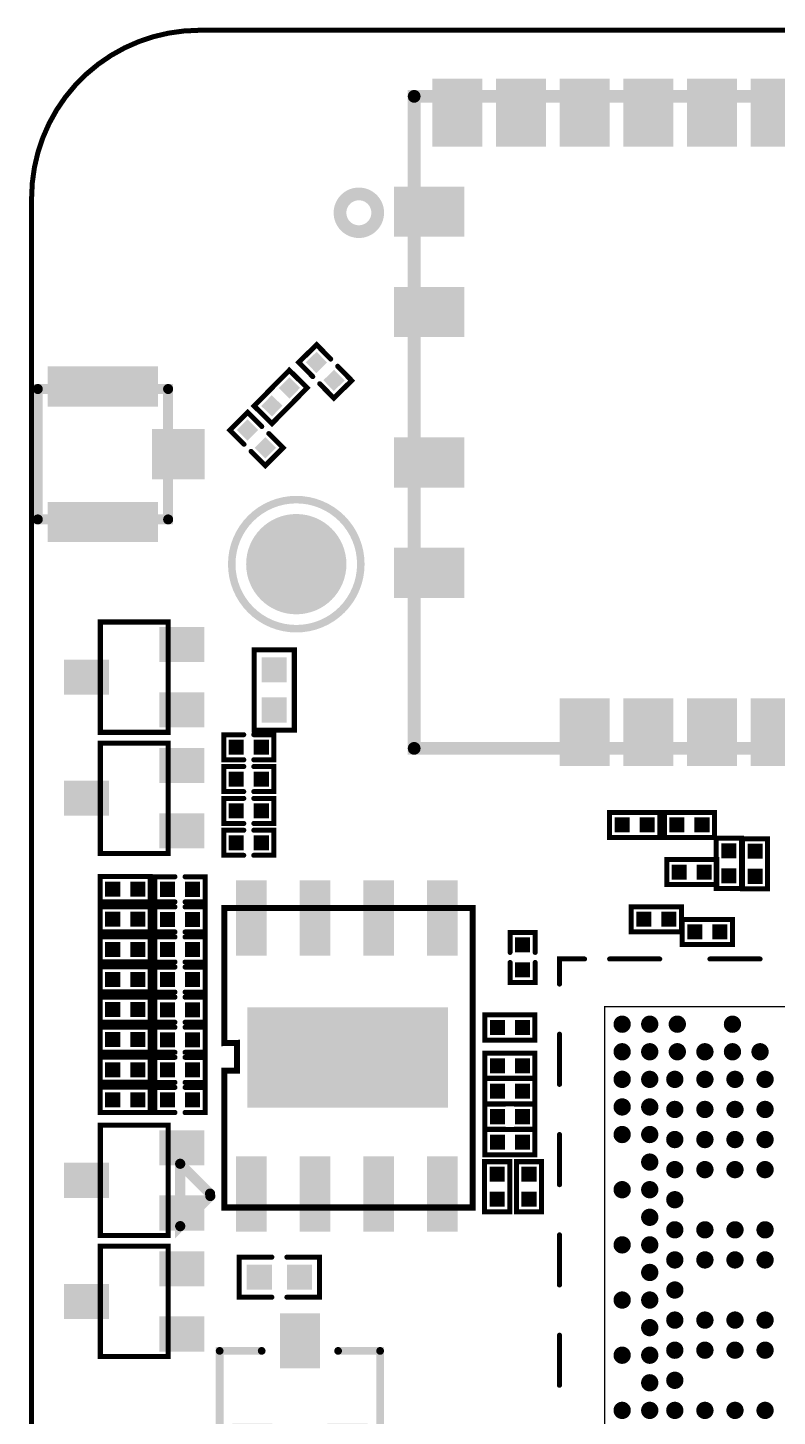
# Model space of a CAD drawing. Extents: x 109.4 to 149.6, y 97.5 to 152.5.
# Drawn here: x 109.43 to 124.38, y 124.86 to 152.54 of the extents above; entities that cross this region are included whole.
import ezdxf

# ---------------------------------------------------------------- set-up
doc = ezdxf.new("R2010")
doc.units = 0
doc.header["$MEASUREMENT"] = 0
doc.layers.get('0').update_dxf_attribs({"linetype": 'CONTINUOUS'})
for name, color, linetype in [('BOARD_OUTLINE_00', 254, 'CONTINUOUS'), ('DRIL_NPLTE_THRU_01', 3, 'CONTINUOUS'), ('DRIL_NPLTE_THRU_02', 171, 'CONTINUOUS'), ('DRIL_NPLTE_THRU_03', 34, 'CONTINUOUS'), ('DRIL_NPLTE_THRU_04', 1, 'CONTINUOUS'), ('DRIL_NPLTE_THRU_05', 171, 'CONTINUOUS'), ('DRIL_NPLTE_THRU_06', 136, 'CONTINUOUS'), ('DRIL_NPLTE_THRU_07', 216, 'CONTINUOUS'), ('DRIL_NPLTE_THRU_08', 2, 'CONTINUOUS'), ('DRIL_NPLTE_THRU_09', 6, 'CONTINUOUS'), ('DRIL_NPLTE_THRU_10', 106, 'CONTINUOUS'), ('DRIL_NPLTE_THRU_11', 171, 'CONTINUOUS'), ('DRIL_NPLTE_THRU_12', 176, 'CONTINUOUS'), ('DRIL_PLTE_THRU_01', 3, 'CONTINUOUS'), ('DRIL_PLTE_THRU_02', 171, 'CONTINUOUS'), ('DRIL_PLTE_THRU_03', 34, 'CONTINUOUS'), ('DRIL_PLTE_THRU_04', 1, 'CONTINUOUS'), ('DRIL_PLTE_THRU_05', 171, 'CONTINUOUS'), ('DRIL_PLTE_THRU_06', 136, 'CONTINUOUS'), ('DRIL_PLTE_THRU_07', 216, 'CONTINUOUS'), ('DRIL_PLTE_THRU_08', 2, 'CONTINUOUS'), ('DRIL_PLTE_THRU_09', 6, 'CONTINUOUS'), ('DRIL_PLTE_THRU_10', 106, 'CONTINUOUS'), ('DRIL_PLTE_THRU_11', 171, 'CONTINUOUS'), ('DRIL_PLTE_THRU_12', 176, 'CONTINUOUS'), ('PADS_BOT', 5, 'CONTINUOUS'), ('PADS_INNER', 96, 'CONTINUOUS'), ('PADS_TOP', 96, 'CONTINUOUS'), ('PADS_XR_121', 254, 'CONTINUOUS'), ('PADS_XR_123', 3, 'CONTINUOUS'), ('PART_TOP_2DLINE_00', 254, 'CONTINUOUS'), ('PART_TOP_2DLINE_01', 254, 'CONTINUOUS'), ('PART_TOP_2DLINE_126', 253, 'CONTINUOUS'), ('PART_TOP_COPPER_121', 254, 'CONTINUOUS'), ('PART_TOP_CUTOUT_01', 254, 'CONTINUOUS'), ('PART_TOP_TEXT_126', 253, 'CONTINUOUS')]:
    doc.layers.add(name, color=color, linetype=linetype)
doc.styles.add('W0$254', font='simplex', dxfattribs={"width": 0.75})

# ---------------------------------------------------------------- blocks, each defined once
blk = doc.blocks.new('SMOOTH_0$1')
at = {"const_width": 0.05}
blk.add_lwpolyline([(-0.025, 0, 1), (0.025, 0, 1)], format="xyb", close=True, dxfattribs=at)
blk = doc.blocks.new('BOARD_1')
at = {"layer": 'BOARD_OUTLINE_00', "const_width": 0.1}
blk.add_lwpolyline([(7.043, -3.358, 0.414214), (3.696, -6.706), (3.696, -55.29, 0.414214), (6.744, -58.338), (40.389, -58.338, 0.414214), (43.716, -55.012), (43.716, -6.664, 0.414214), (40.41, -3.358)], format="xyb", close=True, dxfattribs=at)
at = {"layer": 'BOARD_OUTLINE_00'}
for p in [(7.043, -3.358), (3.696, -6.706)]:
    blk.add_blockref('SMOOTH_0$1', p, dxfattribs=at)
blk = doc.blocks.new('SMOOTH_0$254')
at = {"const_width": 0.127}
blk.add_lwpolyline([(-0.0635, 0, 1), (0.0635, 0, 1)], format="xyb", close=True, dxfattribs=at)
blk = doc.blocks.new('PART_BODY_TOP_717')
at = {"layer": 'PART_TOP_2DLINE_00', "const_width": 0.254}
blk.add_lwpolyline([(-6.1, -6.5), (-6.1, 6.5), (6.1, 6.5), (6.1, -6.5)], close=True, dxfattribs=at)
blk.add_lwpolyline([(-7.579, 4.179, 1), (-6.827, 4.179, 1)], format="xyb", close=True, dxfattribs=at)
at = {"layer": 'PART_TOP_2DLINE_00'}
for p in [(-6.1, 6.5), (6.1, 6.5), (-6.1, -6.5), (6.1, -6.5)]:
    blk.add_blockref('SMOOTH_0$254', p, dxfattribs=at)
blk = doc.blocks.new('DRIL_HOLE_0')
blk.add_lwpolyline([(0, 0, 1), (0, 0, 1)], format="xyb", close=True)
blk = doc.blocks.new('PAD_0')
blk.add_lwpolyline([(0, 0, 1), (0, 0, 1)], format="xyb", close=True)
blk = doc.blocks.new('PAD_2')
at = {"const_width": 1}
blk.add_lwpolyline([(-0.7, 0), (0.7, 0)], dxfattribs=at)
blk = doc.blocks.new('STK_TOP_125')
at = {"layer": 'DRIL_PLTE_THRU_01'}
blk.add_blockref('DRIL_HOLE_0', (0, 0), dxfattribs=at)
at = {"layer": 'DRIL_PLTE_THRU_02'}
blk.add_blockref('DRIL_HOLE_0', (0, 0), dxfattribs=at)
at = {"layer": 'DRIL_PLTE_THRU_03'}
blk.add_blockref('DRIL_HOLE_0', (0, 0), dxfattribs=at)
at = {"layer": 'DRIL_PLTE_THRU_04'}
blk.add_blockref('DRIL_HOLE_0', (0, 0), dxfattribs=at)
at = {"layer": 'DRIL_PLTE_THRU_05'}
blk.add_blockref('DRIL_HOLE_0', (0, 0), dxfattribs=at)
at = {"layer": 'DRIL_PLTE_THRU_06'}
blk.add_blockref('DRIL_HOLE_0', (0, 0), dxfattribs=at)
at = {"layer": 'DRIL_PLTE_THRU_07'}
blk.add_blockref('DRIL_HOLE_0', (0, 0), dxfattribs=at)
at = {"layer": 'DRIL_PLTE_THRU_08'}
blk.add_blockref('DRIL_HOLE_0', (0, 0), dxfattribs=at)
at = {"layer": 'DRIL_PLTE_THRU_09'}
blk.add_blockref('DRIL_HOLE_0', (0, 0), dxfattribs=at)
at = {"layer": 'DRIL_PLTE_THRU_10'}
blk.add_blockref('DRIL_HOLE_0', (0, 0), dxfattribs=at)
at = {"layer": 'DRIL_PLTE_THRU_11'}
blk.add_blockref('DRIL_HOLE_0', (0, 0), dxfattribs=at)
at = {"layer": 'DRIL_PLTE_THRU_12'}
blk.add_blockref('DRIL_HOLE_0', (0, 0), dxfattribs=at)
at = {"layer": 'PADS_BOT'}
blk.add_blockref('PAD_0', (0, 0), dxfattribs=at)
at = {"layer": 'PADS_INNER'}
blk.add_blockref('PAD_0', (0, 0), dxfattribs=at)
at = {"layer": 'PADS_TOP'}
blk.add_blockref('PAD_2', (0, 0), dxfattribs=at)
blk = doc.blocks.new('PAD_3')
at = {"const_width": 1}
blk.add_lwpolyline([(-0.675, 0), (0.675, 0)], dxfattribs=at)
blk = doc.blocks.new('STK_TOP_124')
at = {"layer": 'DRIL_PLTE_THRU_01'}
blk.add_blockref('DRIL_HOLE_0', (0, 0), dxfattribs=at)
at = {"layer": 'DRIL_PLTE_THRU_02'}
blk.add_blockref('DRIL_HOLE_0', (0, 0), dxfattribs=at)
at = {"layer": 'DRIL_PLTE_THRU_03'}
blk.add_blockref('DRIL_HOLE_0', (0, 0), dxfattribs=at)
at = {"layer": 'DRIL_PLTE_THRU_04'}
blk.add_blockref('DRIL_HOLE_0', (0, 0), dxfattribs=at)
at = {"layer": 'DRIL_PLTE_THRU_05'}
blk.add_blockref('DRIL_HOLE_0', (0, 0), dxfattribs=at)
at = {"layer": 'DRIL_PLTE_THRU_06'}
blk.add_blockref('DRIL_HOLE_0', (0, 0), dxfattribs=at)
at = {"layer": 'DRIL_PLTE_THRU_07'}
blk.add_blockref('DRIL_HOLE_0', (0, 0), dxfattribs=at)
at = {"layer": 'DRIL_PLTE_THRU_08'}
blk.add_blockref('DRIL_HOLE_0', (0, 0), dxfattribs=at)
at = {"layer": 'DRIL_PLTE_THRU_09'}
blk.add_blockref('DRIL_HOLE_0', (0, 0), dxfattribs=at)
at = {"layer": 'DRIL_PLTE_THRU_10'}
blk.add_blockref('DRIL_HOLE_0', (0, 0), dxfattribs=at)
at = {"layer": 'DRIL_PLTE_THRU_11'}
blk.add_blockref('DRIL_HOLE_0', (0, 0), dxfattribs=at)
at = {"layer": 'DRIL_PLTE_THRU_12'}
blk.add_blockref('DRIL_HOLE_0', (0, 0), dxfattribs=at)
at = {"layer": 'PADS_BOT'}
blk.add_blockref('PAD_0', (0, 0), dxfattribs=at)
at = {"layer": 'PADS_INNER'}
blk.add_blockref('PAD_0', (0, 0), dxfattribs=at)
at = {"layer": 'PADS_TOP', "rotation": 90}
blk.add_blockref('PAD_3', (0, 0), dxfattribs=at)
blk = doc.blocks.new('SYM_TOP_19')
for name, p in [('STK_TOP_124', (-5.24, 6.175)), ('STK_TOP_124', (-3.97, 6.175)), ('STK_TOP_124', (-2.7, 6.175)), ('STK_TOP_124', (-1.43, 6.175)), ('STK_TOP_124', (-0.16, 6.175)), ('STK_TOP_124', (1.11, 6.175)), ('STK_TOP_124', (2.38, 6.175)), ('STK_TOP_124', (3.65, 6.175)), ('PART_BODY_TOP_717', (0, 0)), ('STK_TOP_125', (-5.8, 4.2)), ('STK_TOP_125', (5.8, 3.65)), ('STK_TOP_125', (-5.8, 2.2)), ('STK_TOP_125', (5.8, 1.15)), ('STK_TOP_125', (-5.8, -0.8)), ('STK_TOP_125', (5.8, -2.35)), ('STK_TOP_125', (-5.8, -3)), ('STK_TOP_125', (5.8, -5.15)), ('STK_TOP_124', (-2.7, -6.175)), ('STK_TOP_124', (-1.43, -6.175)), ('STK_TOP_124', (-0.16, -6.175)), ('STK_TOP_124', (1.11, -6.175)), ('STK_TOP_124', (2.38, -6.175)), ('STK_TOP_124', (3.65, -6.175))]:
    blk.add_blockref(name, p)
blk = doc.blocks.new('PART_TOP_3')
blk.add_blockref('SYM_TOP_19', (0, 0))
blk = doc.blocks.new('SMOOTH_0$199898')
at = {"const_width": 0.099949}
blk.add_lwpolyline([(-0.049974, 0, 1), (0.049974, 0, 1)], format="xyb", close=True, dxfattribs=at)
blk = doc.blocks.new('PART_BODY_TOP_719')
at = {"layer": 'PART_TOP_2DLINE_126', "const_width": 0.199898}
blk.add_lwpolyline([(1.299972, -1.236472), (-1.299972, -1.236472), (-1.299972, 1.363472), (1.299972, 1.363472)], close=True, dxfattribs=at)
at = {"layer": 'PART_TOP_2DLINE_126'}
for p in [(-1.299972, 1.363472), (1.299972, 1.363472), (-1.299972, -1.236472), (1.299972, -1.236472)]:
    blk.add_blockref('SMOOTH_0$199898', p, dxfattribs=at)
blk = doc.blocks.new('PAD_4')
at = {"const_width": 1}
blk.add_lwpolyline([(-0.525, 0), (0.525, 0)], dxfattribs=at)
blk = doc.blocks.new('STK_TOP_112')
at = {"layer": 'DRIL_PLTE_THRU_01'}
blk.add_blockref('DRIL_HOLE_0', (0, 0), dxfattribs=at)
at = {"layer": 'DRIL_PLTE_THRU_02'}
blk.add_blockref('DRIL_HOLE_0', (0, 0), dxfattribs=at)
at = {"layer": 'DRIL_PLTE_THRU_03'}
blk.add_blockref('DRIL_HOLE_0', (0, 0), dxfattribs=at)
at = {"layer": 'DRIL_PLTE_THRU_04'}
blk.add_blockref('DRIL_HOLE_0', (0, 0), dxfattribs=at)
at = {"layer": 'DRIL_PLTE_THRU_05'}
blk.add_blockref('DRIL_HOLE_0', (0, 0), dxfattribs=at)
at = {"layer": 'DRIL_PLTE_THRU_06'}
blk.add_blockref('DRIL_HOLE_0', (0, 0), dxfattribs=at)
at = {"layer": 'DRIL_PLTE_THRU_07'}
blk.add_blockref('DRIL_HOLE_0', (0, 0), dxfattribs=at)
at = {"layer": 'DRIL_PLTE_THRU_08'}
blk.add_blockref('DRIL_HOLE_0', (0, 0), dxfattribs=at)
at = {"layer": 'DRIL_PLTE_THRU_09'}
blk.add_blockref('DRIL_HOLE_0', (0, 0), dxfattribs=at)
at = {"layer": 'DRIL_PLTE_THRU_10'}
blk.add_blockref('DRIL_HOLE_0', (0, 0), dxfattribs=at)
at = {"layer": 'DRIL_PLTE_THRU_11'}
blk.add_blockref('DRIL_HOLE_0', (0, 0), dxfattribs=at)
at = {"layer": 'DRIL_PLTE_THRU_12'}
blk.add_blockref('DRIL_HOLE_0', (0, 0), dxfattribs=at)
at = {"layer": 'PADS_BOT'}
blk.add_blockref('PAD_0', (0, 0), dxfattribs=at)
at = {"layer": 'PADS_INNER'}
blk.add_blockref('PAD_0', (0, 0), dxfattribs=at)
at = {"layer": 'PADS_TOP', "rotation": 90}
blk.add_blockref('PAD_4', (0, 0), dxfattribs=at)
blk = doc.blocks.new('PAD_5')
at = {"const_width": 0.8}
blk.add_lwpolyline([(-1.1, 0), (1.1, 0)], dxfattribs=at)
blk = doc.blocks.new('STK_TOP_111')
at = {"layer": 'DRIL_PLTE_THRU_01'}
blk.add_blockref('DRIL_HOLE_0', (0, 0), dxfattribs=at)
at = {"layer": 'DRIL_PLTE_THRU_02'}
blk.add_blockref('DRIL_HOLE_0', (0, 0), dxfattribs=at)
at = {"layer": 'DRIL_PLTE_THRU_03'}
blk.add_blockref('DRIL_HOLE_0', (0, 0), dxfattribs=at)
at = {"layer": 'DRIL_PLTE_THRU_04'}
blk.add_blockref('DRIL_HOLE_0', (0, 0), dxfattribs=at)
at = {"layer": 'DRIL_PLTE_THRU_05'}
blk.add_blockref('DRIL_HOLE_0', (0, 0), dxfattribs=at)
at = {"layer": 'DRIL_PLTE_THRU_06'}
blk.add_blockref('DRIL_HOLE_0', (0, 0), dxfattribs=at)
at = {"layer": 'DRIL_PLTE_THRU_07'}
blk.add_blockref('DRIL_HOLE_0', (0, 0), dxfattribs=at)
at = {"layer": 'DRIL_PLTE_THRU_08'}
blk.add_blockref('DRIL_HOLE_0', (0, 0), dxfattribs=at)
at = {"layer": 'DRIL_PLTE_THRU_09'}
blk.add_blockref('DRIL_HOLE_0', (0, 0), dxfattribs=at)
at = {"layer": 'DRIL_PLTE_THRU_10'}
blk.add_blockref('DRIL_HOLE_0', (0, 0), dxfattribs=at)
at = {"layer": 'DRIL_PLTE_THRU_11'}
blk.add_blockref('DRIL_HOLE_0', (0, 0), dxfattribs=at)
at = {"layer": 'DRIL_PLTE_THRU_12'}
blk.add_blockref('DRIL_HOLE_0', (0, 0), dxfattribs=at)
at = {"layer": 'PADS_BOT'}
blk.add_blockref('PAD_0', (0, 0), dxfattribs=at)
at = {"layer": 'PADS_INNER'}
blk.add_blockref('PAD_0', (0, 0), dxfattribs=at)
at = {"layer": 'PADS_TOP', "rotation": 90}
blk.add_blockref('PAD_5', (0, 0), dxfattribs=at)
blk = doc.blocks.new('SYM_TOP_21')
for name, p in [('STK_TOP_111', (-1.35, 0.064)), ('PART_BODY_TOP_719', (0, 0)), ('STK_TOP_111', (1.35, 0.064)), ('STK_TOP_112', (0, -1.437))]:
    blk.add_blockref(name, p)
blk = doc.blocks.new('PART_TOP_5')
blk.add_blockref('SYM_TOP_21', (0, 0))
blk = doc.blocks.new('PART_BODY_TOP_727')
at = {"layer": 'PART_TOP_2DLINE_126', "const_width": 0.1}
for points in [[(-0.1, 0.25), (-0.5, 0.25), (-0.5, -0.25), (-0.1, -0.25)], [(0.1, 0.25), (0.5, 0.25), (0.5, -0.25), (0.1, -0.25)]]:
    blk.add_lwpolyline(points, dxfattribs=at)
at = {"layer": 'PART_TOP_2DLINE_126'}
for p in [(-0.5, 0.25), (-0.1, 0.25), (0.1, 0.25), (0.5, 0.25), (-0.5, -0.25), (-0.1, -0.25), (0.1, -0.25), (0.5, -0.25)]:
    blk.add_blockref('SMOOTH_0$1', p, dxfattribs=at)
blk = doc.blocks.new('PAD_12')
at = {"const_width": 0.3}
blk.add_lwpolyline([(-0.15, 0), (0.15, 0)], dxfattribs=at)
blk = doc.blocks.new('STK_TOP_25')
at = {"layer": 'DRIL_NPLTE_THRU_01'}
blk.add_blockref('DRIL_HOLE_0', (0, 0), dxfattribs=at)
at = {"layer": 'DRIL_NPLTE_THRU_02'}
blk.add_blockref('DRIL_HOLE_0', (0, 0), dxfattribs=at)
at = {"layer": 'DRIL_NPLTE_THRU_03'}
blk.add_blockref('DRIL_HOLE_0', (0, 0), dxfattribs=at)
at = {"layer": 'DRIL_NPLTE_THRU_04'}
blk.add_blockref('DRIL_HOLE_0', (0, 0), dxfattribs=at)
at = {"layer": 'DRIL_NPLTE_THRU_05'}
blk.add_blockref('DRIL_HOLE_0', (0, 0), dxfattribs=at)
at = {"layer": 'DRIL_NPLTE_THRU_06'}
blk.add_blockref('DRIL_HOLE_0', (0, 0), dxfattribs=at)
at = {"layer": 'DRIL_NPLTE_THRU_07'}
blk.add_blockref('DRIL_HOLE_0', (0, 0), dxfattribs=at)
at = {"layer": 'DRIL_NPLTE_THRU_08'}
blk.add_blockref('DRIL_HOLE_0', (0, 0), dxfattribs=at)
at = {"layer": 'DRIL_NPLTE_THRU_09'}
blk.add_blockref('DRIL_HOLE_0', (0, 0), dxfattribs=at)
at = {"layer": 'DRIL_NPLTE_THRU_10'}
blk.add_blockref('DRIL_HOLE_0', (0, 0), dxfattribs=at)
at = {"layer": 'DRIL_NPLTE_THRU_11'}
blk.add_blockref('DRIL_HOLE_0', (0, 0), dxfattribs=at)
at = {"layer": 'DRIL_NPLTE_THRU_12'}
blk.add_blockref('DRIL_HOLE_0', (0, 0), dxfattribs=at)
at = {"layer": 'PADS_BOT'}
blk.add_blockref('PAD_0', (0, 0), dxfattribs=at)
at = {"layer": 'PADS_INNER'}
blk.add_blockref('PAD_0', (0, 0), dxfattribs=at)
at = {"layer": 'PADS_TOP'}
blk.add_blockref('PAD_12', (0, 0), dxfattribs=at)
blk = doc.blocks.new('SYM_TOP_29')
for name, p in [('PART_BODY_TOP_727', (0, 0)), ('STK_TOP_25', (-0.25, 0)), ('STK_TOP_25', (0.25, 0))]:
    blk.add_blockref(name, p)
blk = doc.blocks.new('PART_TOP_83')
blk.add_blockref('SYM_TOP_29', (0, 0))
blk = doc.blocks.new('PART_TOP_84')
blk.add_blockref('SYM_TOP_29', (0, 0))
blk = doc.blocks.new('PART_TOP_180')
blk.add_blockref('SYM_TOP_29', (0, 0))
blk = doc.blocks.new('PART_TOP_182')
blk.add_blockref('SYM_TOP_29', (0, 0))
blk = doc.blocks.new('PART_TOP_183')
blk.add_blockref('SYM_TOP_29', (0, 0))
blk = doc.blocks.new('PART_TOP_184')
blk.add_blockref('SYM_TOP_29', (0, 0))
blk = doc.blocks.new('PART_TOP_185')
blk.add_blockref('SYM_TOP_29', (0, 0))
blk = doc.blocks.new('PART_TOP_186')
blk.add_blockref('SYM_TOP_29', (0, 0))
blk = doc.blocks.new('PART_TOP_187')
blk.add_blockref('SYM_TOP_29', (0, 0))
blk = doc.blocks.new('PART_TOP_188')
blk.add_blockref('SYM_TOP_29', (0, 0))
blk = doc.blocks.new('PART_TOP_204')
blk.add_blockref('SYM_TOP_29', (0, 0))
blk = doc.blocks.new('PART_TOP_205')
blk.add_blockref('SYM_TOP_29', (0, 0))
blk = doc.blocks.new('PART_TOP_229')
blk.add_blockref('SYM_TOP_29', (0, 0))
blk = doc.blocks.new('PART_TOP_230')
blk.add_blockref('SYM_TOP_29', (0, 0))
blk = doc.blocks.new('PART_TOP_236')
blk.add_blockref('SYM_TOP_29', (0, 0))
blk = doc.blocks.new('PART_TOP_237')
blk.add_blockref('SYM_TOP_29', (0, 0))
blk = doc.blocks.new('SMOOTH_0$100076')
at = {"const_width": 0.05}
blk.add_lwpolyline([(-0.025, 0, 1), (0.025, 0, 1)], format="xyb", close=True, dxfattribs=at)
blk = doc.blocks.new('PART_BODY_TOP_728')
at = {"layer": 'PART_TOP_2DLINE_126', "const_width": 0.1}
for points in [[(-0.15, 0.4), (-0.8, 0.4), (-0.8, -0.4), (-0.15, -0.4)], [(0.15, -0.4), (0.8, -0.4), (0.8, 0.4), (0.15, 0.4)]]:
    blk.add_lwpolyline(points, dxfattribs=at)
at = {"layer": 'PART_TOP_2DLINE_126'}
for p in [(-0.8, 0.4), (-0.15, 0.4), (0.15, 0.4), (0.8, 0.4), (-0.8, -0.4), (-0.15, -0.4), (0.15, -0.4), (0.8, -0.4)]:
    blk.add_blockref('SMOOTH_0$100076', p, dxfattribs=at)
blk = doc.blocks.new('PAD_13')
at = {"const_width": 0.5}
blk.add_lwpolyline([(-0.25, 0), (0.25, 0)], dxfattribs=at)
blk = doc.blocks.new('STK_TOP_11')
at = {"layer": 'DRIL_PLTE_THRU_01'}
blk.add_blockref('DRIL_HOLE_0', (0, 0), dxfattribs=at)
at = {"layer": 'DRIL_PLTE_THRU_02'}
blk.add_blockref('DRIL_HOLE_0', (0, 0), dxfattribs=at)
at = {"layer": 'DRIL_PLTE_THRU_03'}
blk.add_blockref('DRIL_HOLE_0', (0, 0), dxfattribs=at)
at = {"layer": 'DRIL_PLTE_THRU_04'}
blk.add_blockref('DRIL_HOLE_0', (0, 0), dxfattribs=at)
at = {"layer": 'DRIL_PLTE_THRU_05'}
blk.add_blockref('DRIL_HOLE_0', (0, 0), dxfattribs=at)
at = {"layer": 'DRIL_PLTE_THRU_06'}
blk.add_blockref('DRIL_HOLE_0', (0, 0), dxfattribs=at)
at = {"layer": 'DRIL_PLTE_THRU_07'}
blk.add_blockref('DRIL_HOLE_0', (0, 0), dxfattribs=at)
at = {"layer": 'DRIL_PLTE_THRU_08'}
blk.add_blockref('DRIL_HOLE_0', (0, 0), dxfattribs=at)
at = {"layer": 'DRIL_PLTE_THRU_09'}
blk.add_blockref('DRIL_HOLE_0', (0, 0), dxfattribs=at)
at = {"layer": 'DRIL_PLTE_THRU_10'}
blk.add_blockref('DRIL_HOLE_0', (0, 0), dxfattribs=at)
at = {"layer": 'DRIL_PLTE_THRU_11'}
blk.add_blockref('DRIL_HOLE_0', (0, 0), dxfattribs=at)
at = {"layer": 'DRIL_PLTE_THRU_12'}
blk.add_blockref('DRIL_HOLE_0', (0, 0), dxfattribs=at)
at = {"layer": 'PADS_BOT'}
blk.add_blockref('PAD_0', (0, 0), dxfattribs=at)
at = {"layer": 'PADS_INNER'}
blk.add_blockref('PAD_0', (0, 0), dxfattribs=at)
at = {"layer": 'PADS_TOP'}
blk.add_blockref('PAD_13', (0, 0), dxfattribs=at)
blk = doc.blocks.new('SYM_TOP_30')
for name, p in [('PART_BODY_TOP_728', (0, 0)), ('STK_TOP_11', (-0.4, 0)), ('STK_TOP_11', (0.4, 0))]:
    blk.add_blockref(name, p)
blk = doc.blocks.new('PART_TOP_262')
blk.add_blockref('SYM_TOP_30', (0, 0))
blk = doc.blocks.new('PART_BODY_TOP_6')
at = {"layer": 'PART_TOP_COPPER_121', "const_width": 1}
blk.add_lwpolyline([(0.5, 0, 1), (-0.5, 0, 1)], format="xyb", close=True, dxfattribs=at)
at = {"layer": 'PART_TOP_CUTOUT_01', "const_width": 0.15}
blk.add_lwpolyline([(-1.287, 0, 1), (1.287, 0, 1)], format="xyb", close=True, dxfattribs=at)
blk = doc.blocks.new('PAD_20')
at = {"const_width": 0.5}
blk.add_lwpolyline([(0, -0.25, 1), (0, 0.25, 1)], format="xyb", close=True, dxfattribs=at)
blk = doc.blocks.new('STK_TOP_16')
at = {"layer": 'DRIL_PLTE_THRU_01'}
blk.add_blockref('DRIL_HOLE_0', (0, 0), dxfattribs=at)
at = {"layer": 'DRIL_PLTE_THRU_02'}
blk.add_blockref('DRIL_HOLE_0', (0, 0), dxfattribs=at)
at = {"layer": 'DRIL_PLTE_THRU_03'}
blk.add_blockref('DRIL_HOLE_0', (0, 0), dxfattribs=at)
at = {"layer": 'DRIL_PLTE_THRU_04'}
blk.add_blockref('DRIL_HOLE_0', (0, 0), dxfattribs=at)
at = {"layer": 'DRIL_PLTE_THRU_05'}
blk.add_blockref('DRIL_HOLE_0', (0, 0), dxfattribs=at)
at = {"layer": 'DRIL_PLTE_THRU_06'}
blk.add_blockref('DRIL_HOLE_0', (0, 0), dxfattribs=at)
at = {"layer": 'DRIL_PLTE_THRU_07'}
blk.add_blockref('DRIL_HOLE_0', (0, 0), dxfattribs=at)
at = {"layer": 'DRIL_PLTE_THRU_08'}
blk.add_blockref('DRIL_HOLE_0', (0, 0), dxfattribs=at)
at = {"layer": 'DRIL_PLTE_THRU_09'}
blk.add_blockref('DRIL_HOLE_0', (0, 0), dxfattribs=at)
at = {"layer": 'DRIL_PLTE_THRU_10'}
blk.add_blockref('DRIL_HOLE_0', (0, 0), dxfattribs=at)
at = {"layer": 'DRIL_PLTE_THRU_11'}
blk.add_blockref('DRIL_HOLE_0', (0, 0), dxfattribs=at)
at = {"layer": 'DRIL_PLTE_THRU_12'}
blk.add_blockref('DRIL_HOLE_0', (0, 0), dxfattribs=at)
at = {"layer": 'PADS_BOT'}
blk.add_blockref('PAD_0', (0, 0), dxfattribs=at)
at = {"layer": 'PADS_INNER'}
blk.add_blockref('PAD_0', (0, 0), dxfattribs=at)
at = {"layer": 'PADS_TOP'}
blk.add_blockref('PAD_20', (0, 0), dxfattribs=at)
blk = doc.blocks.new('SYM_TOP_14')
for name in ['PART_BODY_TOP_6', 'STK_TOP_16']:
    blk.add_blockref(name, (0, 0))
blk = doc.blocks.new('PART_TOP_334')
blk.add_blockref('SYM_TOP_14', (0, 0))
blk = doc.blocks.new('PART_BODY_TOP_736')
at = {"layer": 'PART_TOP_2DLINE_126', "const_width": 0.1}
blk.add_lwpolyline([(-1.1, -0.675), (1.1, -0.675), (1.1, 0.675), (-1.1, 0.675)], close=True, dxfattribs=at)
at = {"layer": 'PART_TOP_2DLINE_126'}
for p in [(-1.1, 0.675), (1.1, 0.675), (-1.1, -0.675), (1.1, -0.675)]:
    blk.add_blockref('SMOOTH_0$1', p, dxfattribs=at)
blk = doc.blocks.new('PAD_14')
at = {"const_width": 0.7}
blk.add_lwpolyline([(-0.45, 0), (0.45, 0)], dxfattribs=at)
blk = doc.blocks.new('STK_TOP_13')
at = {"layer": 'DRIL_PLTE_THRU_01'}
blk.add_blockref('DRIL_HOLE_0', (0, 0), dxfattribs=at)
at = {"layer": 'DRIL_PLTE_THRU_02'}
blk.add_blockref('DRIL_HOLE_0', (0, 0), dxfattribs=at)
at = {"layer": 'DRIL_PLTE_THRU_03'}
blk.add_blockref('DRIL_HOLE_0', (0, 0), dxfattribs=at)
at = {"layer": 'DRIL_PLTE_THRU_04'}
blk.add_blockref('DRIL_HOLE_0', (0, 0), dxfattribs=at)
at = {"layer": 'DRIL_PLTE_THRU_05'}
blk.add_blockref('DRIL_HOLE_0', (0, 0), dxfattribs=at)
at = {"layer": 'DRIL_PLTE_THRU_06'}
blk.add_blockref('DRIL_HOLE_0', (0, 0), dxfattribs=at)
at = {"layer": 'DRIL_PLTE_THRU_07'}
blk.add_blockref('DRIL_HOLE_0', (0, 0), dxfattribs=at)
at = {"layer": 'DRIL_PLTE_THRU_08'}
blk.add_blockref('DRIL_HOLE_0', (0, 0), dxfattribs=at)
at = {"layer": 'DRIL_PLTE_THRU_09'}
blk.add_blockref('DRIL_HOLE_0', (0, 0), dxfattribs=at)
at = {"layer": 'DRIL_PLTE_THRU_10'}
blk.add_blockref('DRIL_HOLE_0', (0, 0), dxfattribs=at)
at = {"layer": 'DRIL_PLTE_THRU_11'}
blk.add_blockref('DRIL_HOLE_0', (0, 0), dxfattribs=at)
at = {"layer": 'DRIL_PLTE_THRU_12'}
blk.add_blockref('DRIL_HOLE_0', (0, 0), dxfattribs=at)
at = {"layer": 'PADS_BOT'}
blk.add_blockref('PAD_0', (0, 0), dxfattribs=at)
at = {"layer": 'PADS_INNER'}
blk.add_blockref('PAD_0', (0, 0), dxfattribs=at)
at = {"layer": 'PADS_TOP', "rotation": 90}
blk.add_blockref('PAD_14', (0, 0), dxfattribs=at)
blk = doc.blocks.new('SYM_TOP_38')
for name, p in [('STK_TOP_13', (0, 0.95)), ('PART_BODY_TOP_736', (0, 0)), ('STK_TOP_13', (-0.65, -0.95)), ('STK_TOP_13', (0.65, -0.95))]:
    blk.add_blockref(name, p)
blk = doc.blocks.new('PART_TOP_339')
blk.add_blockref('SYM_TOP_38', (0, 0))
blk = doc.blocks.new('PART_TOP_341')
blk.add_blockref('SYM_TOP_38', (0, 0))
blk = doc.blocks.new('PART_TOP_342')
blk.add_blockref('SYM_TOP_38', (0, 0))
blk = doc.blocks.new('PART_TOP_343')
blk.add_blockref('SYM_TOP_38', (0, 0))
blk = doc.blocks.new('SMOOTH_0$15392')
at = {"const_width": 0.07696}
blk.add_lwpolyline([(-0.03848, 0, 1), (0.03848, 0, 1)], format="xyb", close=True, dxfattribs=at)
blk = doc.blocks.new('PART_BODY_TOP_737')
at = {"layer": 'PART_TOP_2DLINE_00', "const_width": 0.154}
for points in [[(-0.762, 0.9), (-1.6, 0.9), (-1.6, -0.903)], [(0.762, 0.9), (1.6, 0.9), (1.6, -0.903)], [(-0.25, -0.9), (0.25, -0.9)]]:
    blk.add_lwpolyline(points, dxfattribs=at)
at = {"layer": 'PART_TOP_2DLINE_00'}
for p in [(-1.6, 0.9), (-0.762, 0.9), (0.762, 0.9), (1.6, 0.9), (-1.6, -0.903), (-0.25, -0.9), (0.25, -0.9), (1.6, -0.903)]:
    blk.add_blockref('SMOOTH_0$15392', p, dxfattribs=at)
blk = doc.blocks.new('PAD_22')
at = {"const_width": 0.8}
blk.add_lwpolyline([(-0.55, 0), (0.55, 0)], dxfattribs=at)
blk = doc.blocks.new('STK_TOP_12')
at = {"layer": 'DRIL_PLTE_THRU_01'}
blk.add_blockref('DRIL_HOLE_0', (0, 0), dxfattribs=at)
at = {"layer": 'DRIL_PLTE_THRU_02'}
blk.add_blockref('DRIL_HOLE_0', (0, 0), dxfattribs=at)
at = {"layer": 'DRIL_PLTE_THRU_03'}
blk.add_blockref('DRIL_HOLE_0', (0, 0), dxfattribs=at)
at = {"layer": 'DRIL_PLTE_THRU_04'}
blk.add_blockref('DRIL_HOLE_0', (0, 0), dxfattribs=at)
at = {"layer": 'DRIL_PLTE_THRU_05'}
blk.add_blockref('DRIL_HOLE_0', (0, 0), dxfattribs=at)
at = {"layer": 'DRIL_PLTE_THRU_06'}
blk.add_blockref('DRIL_HOLE_0', (0, 0), dxfattribs=at)
at = {"layer": 'DRIL_PLTE_THRU_07'}
blk.add_blockref('DRIL_HOLE_0', (0, 0), dxfattribs=at)
at = {"layer": 'DRIL_PLTE_THRU_08'}
blk.add_blockref('DRIL_HOLE_0', (0, 0), dxfattribs=at)
at = {"layer": 'DRIL_PLTE_THRU_09'}
blk.add_blockref('DRIL_HOLE_0', (0, 0), dxfattribs=at)
at = {"layer": 'DRIL_PLTE_THRU_10'}
blk.add_blockref('DRIL_HOLE_0', (0, 0), dxfattribs=at)
at = {"layer": 'DRIL_PLTE_THRU_11'}
blk.add_blockref('DRIL_HOLE_0', (0, 0), dxfattribs=at)
at = {"layer": 'DRIL_PLTE_THRU_12'}
blk.add_blockref('DRIL_HOLE_0', (0, 0), dxfattribs=at)
at = {"layer": 'PADS_BOT'}
blk.add_blockref('PAD_0', (0, 0), dxfattribs=at)
at = {"layer": 'PADS_INNER'}
blk.add_blockref('PAD_0', (0, 0), dxfattribs=at)
at = {"layer": 'PADS_TOP', "rotation": 90}
blk.add_blockref('PAD_22', (0, 0), dxfattribs=at)
blk = doc.blocks.new('SYM_TOP_39')
for name, p in [('STK_TOP_12', (0, 1.1)), ('PART_BODY_TOP_737', (0, 0)), ('STK_TOP_12', (-0.95, -1.1)), ('STK_TOP_12', (0.95, -1.1))]:
    blk.add_blockref(name, p)
blk = doc.blocks.new('PART_TOP_349')
blk.add_blockref('SYM_TOP_39', (0, 0))
blk = doc.blocks.new('PART_BODY_TOP_738')
at = {"layer": 'PART_TOP_2DLINE_126', "const_width": 0.1}
blk.add_lwpolyline([(-0.5, 0.25), (0.5, 0.25), (0.5, -0.25), (-0.5, -0.25)], close=True, dxfattribs=at)
at = {"layer": 'PART_TOP_2DLINE_126'}
for p in [(-0.5, 0.25), (0.5, 0.25), (-0.5, -0.25), (0.5, -0.25)]:
    blk.add_blockref('SMOOTH_0$100076', p, dxfattribs=at)
blk = doc.blocks.new('SYM_TOP_40')
for name, p in [('PART_BODY_TOP_738', (0, 0)), ('STK_TOP_25', (-0.25, 0)), ('STK_TOP_25', (0.25, 0))]:
    blk.add_blockref(name, p)
blk = doc.blocks.new('PART_TOP_357')
blk.add_blockref('SYM_TOP_40', (0, 0))
blk = doc.blocks.new('PART_TOP_373')
blk.add_blockref('SYM_TOP_40', (0, 0))
blk = doc.blocks.new('PART_TOP_374')
blk.add_blockref('SYM_TOP_40', (0, 0))
blk = doc.blocks.new('PART_TOP_438')
blk.add_blockref('SYM_TOP_40', (0, 0))
blk = doc.blocks.new('PART_TOP_466')
blk.add_blockref('SYM_TOP_40', (0, 0))
blk = doc.blocks.new('PART_TOP_477')
blk.add_blockref('SYM_TOP_40', (0, 0))
blk = doc.blocks.new('PART_TOP_478')
blk.add_blockref('SYM_TOP_40', (0, 0))
blk = doc.blocks.new('PART_TOP_479')
blk.add_blockref('SYM_TOP_40', (0, 0))
blk = doc.blocks.new('PART_TOP_480')
blk.add_blockref('SYM_TOP_40', (0, 0))
blk = doc.blocks.new('PART_TOP_482')
blk.add_blockref('SYM_TOP_40', (0, 0))
blk = doc.blocks.new('PART_TOP_483')
blk.add_blockref('SYM_TOP_40', (0, 0))
blk = doc.blocks.new('PART_TOP_484')
blk.add_blockref('SYM_TOP_40', (0, 0))
blk = doc.blocks.new('PART_TOP_485')
blk.add_blockref('SYM_TOP_40', (0, 0))
blk = doc.blocks.new('PART_TOP_498')
blk.add_blockref('SYM_TOP_40', (0, 0))
blk = doc.blocks.new('PART_TOP_499')
blk.add_blockref('SYM_TOP_40', (0, 0))
blk = doc.blocks.new('PART_TOP_517')
blk.add_blockref('SYM_TOP_40', (0, 0))
blk = doc.blocks.new('PART_TOP_526')
blk.add_blockref('SYM_TOP_40', (0, 0))
blk = doc.blocks.new('PART_TOP_555')
blk.add_blockref('SYM_TOP_40', (0, 0))
blk = doc.blocks.new('PART_TOP_556')
blk.add_blockref('SYM_TOP_40', (0, 0))
blk = doc.blocks.new('PART_TOP_558')
blk.add_blockref('SYM_TOP_40', (0, 0))
blk = doc.blocks.new('PART_TOP_560')
blk.add_blockref('SYM_TOP_40', (0, 0))
blk = doc.blocks.new('PART_TOP_576')
blk.add_blockref('SYM_TOP_40', (0, 0))
blk = doc.blocks.new('PART_BODY_TOP_739')
at = {"layer": 'PART_TOP_2DLINE_126', "const_width": 0.1}
blk.add_lwpolyline([(-0.8, 0.4), (0.8, 0.4), (0.8, -0.4), (-0.8, -0.4)], close=True, dxfattribs=at)
at = {"layer": 'PART_TOP_2DLINE_126'}
for p in [(-0.8, 0.4), (0.8, 0.4), (-0.8, -0.4), (0.8, -0.4)]:
    blk.add_blockref('SMOOTH_0$1', p, dxfattribs=at)
blk = doc.blocks.new('SYM_TOP_41')
for name, p in [('PART_BODY_TOP_739', (0, 0)), ('STK_TOP_11', (-0.4, 0)), ('STK_TOP_11', (0.4, 0))]:
    blk.add_blockref(name, p)
blk = doc.blocks.new('PART_TOP_585')
blk.add_blockref('SYM_TOP_41', (0, 0))
blk = doc.blocks.new('SMOOTH_0$0254')
at = {"const_width": 0.0127}
blk.add_lwpolyline([(-0.00635, 0, 1), (0.00635, 0, 1)], format="xyb", close=True, dxfattribs=at)
blk = doc.blocks.new('SMOOTH_0$0999993333')
at = {"const_width": 0.05}
blk.add_lwpolyline([(-0.025, 0, 1), (0.025, 0, 1)], format="xyb", close=True, dxfattribs=at)
blk = doc.blocks.new('PART_BODY_TOP_741')
at = {"layer": 'PART_TOP_2DLINE_01', "const_width": 0.1}
for points in [[(-8.5, 9.5), (-9, 9.5), (-9, 9)], [(-7.5, 9.5), (-6.5, 9.5)], [(-5.5, 9.5), (-4.5, 9.5)], [(-3.5, 9.5), (-2.5, 9.5)], [(-1.5, 9.5), (-0.5, 9.5)], [(0.5, 9.5), (1.5, 9.5)], [(2.5, 9.5), (3.5, 9.5)], [(4.5, 9.5), (5.5, 9.5)], [(6.5, 9.5), (7.5, 9.5)], [(8.5, 9.5), (9, 9.5), (9, 9)], [(-9, 7.5), (-9, 8.5)], [(9, 7.5), (9, 8.5)], [(-9, 5.5), (-9, 6.5)], [(9, 5.5), (9, 6.5)], [(-9, 3.5), (-9, 4.5)], [(9, 3.5), (9, 4.5)], [(-9, 1.5), (-9, 2.5)], [(9, 1.5), (9, 2.5)], [(-9, -0.5), (-9, 0.5)], [(9, -0.5), (9, 0.5)], [(-9, -2.5), (-9, -1.5)], [(9, -2.5), (9, -1.5)], [(-9, -4.5), (-9, -3.5)], [(9, -4.5), (9, -3.5)], [(-9, -6.5), (-9, -5.5)], [(9, -6.5), (9, -5.5)], [(-9, -8.5), (-9, -7.5)], [(9, -8.5), (9, -7.5)], [(-9, -9), (-9, -9.5), (-8.5, -9.5)], [(9, -9), (9, -9.5), (8.5, -9.5)], [(-7.5, -9.5), (-6.5, -9.5)], [(-5.5, -9.5), (-4.5, -9.5)], [(-3.5, -9.5), (-2.5, -9.5)], [(-1.5, -9.5), (-0.5, -9.5)], [(0.5, -9.5), (1.5, -9.5)], [(2.5, -9.5), (3.5, -9.5)], [(4.5, -9.5), (5.5, -9.5)], [(6.5, -9.5), (7.5, -9.5)]]:
    blk.add_lwpolyline(points, dxfattribs=at)
at = {"layer": 'PART_TOP_2DLINE_126', "const_width": 0.0254}
for points in [[(-8.995, 9.005), (-8.029, 8.565), (-8.468, 9.532)], [(-8.05, -8.6), (-8.05, 8.6), (8.05, 8.6), (8.05, -8.6)], [(-8.05, -8.6), (-8.05, 8.6), (8.05, 8.6), (8.05, -8.6)]]:
    blk.add_lwpolyline(points, close=True, dxfattribs=at)
at = {"layer": 'PART_TOP_2DLINE_01'}
for p in [(-9, 9.5), (-8.5, 9.5), (-7.5, 9.5), (-6.5, 9.5), (-5.5, 9.5), (-4.5, 9.5), (-3.5, 9.5), (-2.5, 9.5), (-1.5, 9.5), (-0.5, 9.5), (0.5, 9.5), (1.5, 9.5), (2.5, 9.5), (3.5, 9.5), (4.5, 9.5), (5.5, 9.5), (6.5, 9.5), (7.5, 9.5), (8.5, 9.5), (9, 9.5), (-9, 9), (9, 9), (-9, 8.5), (9, 8.5), (-9, 7.5), (9, 7.5), (-9, 6.5), (9, 6.5), (-9, 5.5), (9, 5.5), (-9, 4.5), (9, 4.5), (-9, 3.5), (9, 3.5), (-9, 2.5), (9, 2.5), (-9, 1.5), (9, 1.5), (-9, 0.5), (9, 0.5), (-9, -0.5), (9, -0.5), (-9, -1.5), (9, -1.5), (-9, -2.5), (9, -2.5), (-9, -3.5), (9, -3.5), (-9, -4.5), (9, -4.5), (-9, -5.5), (9, -5.5), (-9, -6.5), (9, -6.5), (-9, -7.5), (9, -7.5), (-9, -8.5), (9, -8.5), (-9, -9), (9, -9), (-9, -9.5), (-8.5, -9.5), (-7.5, -9.5), (-6.5, -9.5), (-5.5, -9.5), (-4.5, -9.5), (-3.5, -9.5), (-2.5, -9.5), (-1.5, -9.5), (-0.5, -9.5), (0.5, -9.5), (1.5, -9.5), (2.5, -9.5), (3.5, -9.5), (4.5, -9.5), (5.5, -9.5), (6.5, -9.5), (7.5, -9.5), (8.5, -9.5), (9, -9.5)]:
    blk.add_blockref('SMOOTH_0$0999993333', p, dxfattribs=at)
at = {"layer": 'PART_TOP_2DLINE_126'}
for p in [(-8.468, 9.532), (-8.995, 9.005), (-8.05, 8.6), (-8.05, 8.6), (8.05, 8.6), (8.05, 8.6), (-8.029, 8.565), (-8.05, -8.6), (-8.05, -8.6), (8.05, -8.6), (8.05, -8.6)]:
    blk.add_blockref('SMOOTH_0$0254', p, dxfattribs=at)
blk = doc.blocks.new('PAD_24')
at = {"const_width": 0.172504}
blk.add_lwpolyline([(0, -0.086252, 1), (0, 0.086252, 1)], format="xyb", close=True, dxfattribs=at)
blk = doc.blocks.new('PAD_25')
at = {"const_width": 0.122504}
blk.add_lwpolyline([(0, -0.061252, 1), (0, 0.061252, 1)], format="xyb", close=True, dxfattribs=at)
blk = doc.blocks.new('STK_TOP_27')
at = {"layer": 'DRIL_PLTE_THRU_01'}
blk.add_blockref('DRIL_HOLE_0', (0, 0), dxfattribs=at)
at = {"layer": 'DRIL_PLTE_THRU_02'}
blk.add_blockref('DRIL_HOLE_0', (0, 0), dxfattribs=at)
at = {"layer": 'DRIL_PLTE_THRU_03'}
blk.add_blockref('DRIL_HOLE_0', (0, 0), dxfattribs=at)
at = {"layer": 'DRIL_PLTE_THRU_04'}
blk.add_blockref('DRIL_HOLE_0', (0, 0), dxfattribs=at)
at = {"layer": 'DRIL_PLTE_THRU_05'}
blk.add_blockref('DRIL_HOLE_0', (0, 0), dxfattribs=at)
at = {"layer": 'DRIL_PLTE_THRU_06'}
blk.add_blockref('DRIL_HOLE_0', (0, 0), dxfattribs=at)
at = {"layer": 'DRIL_PLTE_THRU_07'}
blk.add_blockref('DRIL_HOLE_0', (0, 0), dxfattribs=at)
at = {"layer": 'DRIL_PLTE_THRU_08'}
blk.add_blockref('DRIL_HOLE_0', (0, 0), dxfattribs=at)
at = {"layer": 'DRIL_PLTE_THRU_09'}
blk.add_blockref('DRIL_HOLE_0', (0, 0), dxfattribs=at)
at = {"layer": 'DRIL_PLTE_THRU_10'}
blk.add_blockref('DRIL_HOLE_0', (0, 0), dxfattribs=at)
at = {"layer": 'DRIL_PLTE_THRU_11'}
blk.add_blockref('DRIL_HOLE_0', (0, 0), dxfattribs=at)
at = {"layer": 'DRIL_PLTE_THRU_12'}
blk.add_blockref('DRIL_HOLE_0', (0, 0), dxfattribs=at)
at = {"layer": 'PADS_BOT'}
blk.add_blockref('PAD_0', (0, 0), dxfattribs=at)
at = {"layer": 'PADS_INNER'}
blk.add_blockref('PAD_0', (0, 0), dxfattribs=at)
at = {"layer": 'PADS_TOP'}
blk.add_blockref('PAD_25', (0, 0), dxfattribs=at)
at = {"layer": 'PADS_XR_121'}
blk.add_blockref('PAD_24', (0, 0), dxfattribs=at)
at = {"layer": 'PADS_XR_123'}
blk.add_blockref('PAD_25', (0, 0), dxfattribs=at)
blk = doc.blocks.new('SYM_TOP_43')
for name, p in [('PART_BODY_TOP_741', (0, 0)), ('STK_TOP_27', (0, 8.25)), ('STK_TOP_27', (1.1, 8.25)), ('STK_TOP_27', (2.2, 8.25)), ('STK_TOP_27', (3.3, 8.25)), ('STK_TOP_27', (4.4, 8.25)), ('STK_TOP_27', (5.5, 8.25)), ('STK_TOP_27', (6.05, 8.25)), ('STK_TOP_27', (6.6, 8.25)), ('STK_TOP_27', (7.15, 8.25)), ('STK_TOP_27', (7.7, 8.25)), ('STK_TOP_27', (0, 7.7)), ('STK_TOP_27', (0.55, 7.7)), ('STK_TOP_27', (1.1, 7.7)), ('STK_TOP_27', (1.65, 7.7)), ('STK_TOP_27', (2.2, 7.7)), ('STK_TOP_27', (2.75, 7.7)), ('STK_TOP_27', (3.3, 7.7)), ('STK_TOP_27', (3.85, 7.7)), ('STK_TOP_27', (4.4, 7.7)), ('STK_TOP_27', (4.95, 7.7)), ('STK_TOP_27', (5.5, 7.7)), ('STK_TOP_27', (6.05, 7.7)), ('STK_TOP_27', (6.6, 7.7)), ('STK_TOP_27', (7.15, 7.7)), ('STK_TOP_27', (7.7, 7.7)), ('STK_TOP_27', (0, 7.2)), ('STK_TOP_27', (0.6, 7.2)), ('STK_TOP_27', (1.2, 7.2)), ('STK_TOP_27', (1.8, 7.2)), ('STK_TOP_27', (2.4, 7.2)), ('STK_TOP_27', (3, 7.2)), ('STK_TOP_27', (3.6, 7.2)), ('STK_TOP_27', (4.2, 7.2)), ('STK_TOP_27', (4.8, 7.2)), ('STK_TOP_27', (5.4, 7.2)), ('STK_TOP_27', (6, 7.2)), ('STK_TOP_27', (6.6, 7.2)), ('STK_TOP_27', (7.15, 7.15)), ('STK_TOP_27', (7.7, 7.15)), ('STK_TOP_27', (0, 6.6)), ('STK_TOP_27', (1.2, 6.6)), ('STK_TOP_27', (1.8, 6.6)), ('STK_TOP_27', (3, 6.6)), ('STK_TOP_27', (3.6, 6.6)), ('STK_TOP_27', (4.8, 6.6)), ('STK_TOP_27', (5.4, 6.6)), ('STK_TOP_27', (6, 6.6)), ('STK_TOP_27', (6.6, 6.6)), ('STK_TOP_27', (7.15, 6.6)), ('STK_TOP_27', (0, 6)), ('STK_TOP_27', (1.2, 6)), ('STK_TOP_27', (1.8, 6)), ('STK_TOP_27', (3, 6)), ('STK_TOP_27', (3.6, 6)), ('STK_TOP_27', (4.8, 6)), ('STK_TOP_27', (5.4, 6)), ('STK_TOP_27', (6, 6)), ('STK_TOP_27', (6.6, 6)), ('STK_TOP_27', (7.15, 6.05)), ('STK_TOP_27', (7.7, 6.05)), ('STK_TOP_27', (0, 5.4)), ('STK_TOP_27', (1.2, 5.4)), ('STK_TOP_27', (1.8, 5.4)), ('STK_TOP_27', (3, 5.4)), ('STK_TOP_27', (3.6, 5.4)), ('STK_TOP_27', (4.8, 5.4)), ('STK_TOP_27', (5.4, 5.4)), ('STK_TOP_27', (6, 5.4)), ('STK_TOP_27', (6.6, 5.4)), ('STK_TOP_27', (7.15, 5.5))]:
    blk.add_blockref(name, p)
blk = doc.blocks.new('PART_TOP_592')
blk.add_blockref('SYM_TOP_43', (0, 0))
blk = doc.blocks.new('SMOOTH_0$2032')
at = {"const_width": 0.1016}
blk.add_lwpolyline([(-0.0508, 0, 1), (0.0508, 0, 1)], format="xyb", close=True, dxfattribs=at)
blk = doc.blocks.new('SMOOTH_0$12')
at = {"const_width": 0.06}
blk.add_lwpolyline([(-0.03, 0, 1), (0.03, 0, 1)], format="xyb", close=True, dxfattribs=at)
blk = doc.blocks.new('PART_BODY_TOP_744')
at = {"layer": 'PART_TOP_2DLINE_00', "const_width": 0.12}
blk.add_lwpolyline([(-2.46, 2.99), (2.49, 2.99), (2.49, -2.98), (-2.46, -2.98), (-2.46, -0.25), (-2.21, -0.25), (-2.21, 0.3025), (-2.46, 0.2975)], close=True, dxfattribs=at)
at = {"layer": 'PART_TOP_2DLINE_00', "const_width": 0.2032}
blk.add_lwpolyline([(-2.74425, -2.704), (-3.34025, -2.108), (-3.34025, -3.352), (-2.73975, -2.7515)], dxfattribs=at)
at = {"layer": 'PART_TOP_2DLINE_00'}
for name, p in [('SMOOTH_0$12', (-2.46, 2.99)), ('SMOOTH_0$12', (2.49, 2.99)), ('SMOOTH_0$12', (-2.46, 0.2975)), ('SMOOTH_0$12', (-2.21, 0.3025)), ('SMOOTH_0$12', (-2.46, -0.25)), ('SMOOTH_0$12', (-2.21, -0.25)), ('SMOOTH_0$2032', (-3.34025, -2.108)), ('SMOOTH_0$2032', (-2.74425, -2.704)), ('SMOOTH_0$2032', (-2.73975, -2.7515)), ('SMOOTH_0$12', (-2.46, -2.98)), ('SMOOTH_0$12', (2.49, -2.98)), ('SMOOTH_0$2032', (-3.34025, -3.352))]:
    blk.add_blockref(name, p, dxfattribs=at)
blk = doc.blocks.new('PAD_28')
at = {"const_width": 0.61}
blk.add_lwpolyline([(-0.75, 0), (0.75, 0)], dxfattribs=at)
blk = doc.blocks.new('STK_TOP_45')
at = {"layer": 'DRIL_PLTE_THRU_01'}
blk.add_blockref('DRIL_HOLE_0', (0, 0), dxfattribs=at)
at = {"layer": 'DRIL_PLTE_THRU_02'}
blk.add_blockref('DRIL_HOLE_0', (0, 0), dxfattribs=at)
at = {"layer": 'DRIL_PLTE_THRU_03'}
blk.add_blockref('DRIL_HOLE_0', (0, 0), dxfattribs=at)
at = {"layer": 'DRIL_PLTE_THRU_04'}
blk.add_blockref('DRIL_HOLE_0', (0, 0), dxfattribs=at)
at = {"layer": 'DRIL_PLTE_THRU_05'}
blk.add_blockref('DRIL_HOLE_0', (0, 0), dxfattribs=at)
at = {"layer": 'DRIL_PLTE_THRU_06'}
blk.add_blockref('DRIL_HOLE_0', (0, 0), dxfattribs=at)
at = {"layer": 'DRIL_PLTE_THRU_07'}
blk.add_blockref('DRIL_HOLE_0', (0, 0), dxfattribs=at)
at = {"layer": 'DRIL_PLTE_THRU_08'}
blk.add_blockref('DRIL_HOLE_0', (0, 0), dxfattribs=at)
at = {"layer": 'DRIL_PLTE_THRU_09'}
blk.add_blockref('DRIL_HOLE_0', (0, 0), dxfattribs=at)
at = {"layer": 'DRIL_PLTE_THRU_10'}
blk.add_blockref('DRIL_HOLE_0', (0, 0), dxfattribs=at)
at = {"layer": 'DRIL_PLTE_THRU_11'}
blk.add_blockref('DRIL_HOLE_0', (0, 0), dxfattribs=at)
at = {"layer": 'DRIL_PLTE_THRU_12'}
blk.add_blockref('DRIL_HOLE_0', (0, 0), dxfattribs=at)
at = {"layer": 'PADS_BOT'}
blk.add_blockref('PAD_0', (0, 0), dxfattribs=at)
at = {"layer": 'PADS_INNER'}
blk.add_blockref('PAD_0', (0, 0), dxfattribs=at)
at = {"layer": 'PADS_TOP', "rotation": 90}
blk.add_blockref('PAD_28', (0, 0), dxfattribs=at)
blk = doc.blocks.new('PAD_29')
at = {"const_width": 2}
blk.add_lwpolyline([(-2, 0), (2, 0)], dxfattribs=at)
blk = doc.blocks.new('STK_TOP_46')
at = {"layer": 'DRIL_PLTE_THRU_01'}
blk.add_blockref('DRIL_HOLE_0', (0, 0), dxfattribs=at)
at = {"layer": 'DRIL_PLTE_THRU_02'}
blk.add_blockref('DRIL_HOLE_0', (0, 0), dxfattribs=at)
at = {"layer": 'DRIL_PLTE_THRU_03'}
blk.add_blockref('DRIL_HOLE_0', (0, 0), dxfattribs=at)
at = {"layer": 'DRIL_PLTE_THRU_04'}
blk.add_blockref('DRIL_HOLE_0', (0, 0), dxfattribs=at)
at = {"layer": 'DRIL_PLTE_THRU_05'}
blk.add_blockref('DRIL_HOLE_0', (0, 0), dxfattribs=at)
at = {"layer": 'DRIL_PLTE_THRU_06'}
blk.add_blockref('DRIL_HOLE_0', (0, 0), dxfattribs=at)
at = {"layer": 'DRIL_PLTE_THRU_07'}
blk.add_blockref('DRIL_HOLE_0', (0, 0), dxfattribs=at)
at = {"layer": 'DRIL_PLTE_THRU_08'}
blk.add_blockref('DRIL_HOLE_0', (0, 0), dxfattribs=at)
at = {"layer": 'DRIL_PLTE_THRU_09'}
blk.add_blockref('DRIL_HOLE_0', (0, 0), dxfattribs=at)
at = {"layer": 'DRIL_PLTE_THRU_10'}
blk.add_blockref('DRIL_HOLE_0', (0, 0), dxfattribs=at)
at = {"layer": 'DRIL_PLTE_THRU_11'}
blk.add_blockref('DRIL_HOLE_0', (0, 0), dxfattribs=at)
at = {"layer": 'DRIL_PLTE_THRU_12'}
blk.add_blockref('DRIL_HOLE_0', (0, 0), dxfattribs=at)
at = {"layer": 'PADS_BOT'}
blk.add_blockref('PAD_0', (0, 0), dxfattribs=at)
at = {"layer": 'PADS_INNER'}
blk.add_blockref('PAD_0', (0, 0), dxfattribs=at)
at = {"layer": 'PADS_TOP'}
blk.add_blockref('PAD_29', (0, 0), dxfattribs=at)
blk = doc.blocks.new('SYM_TOP_46')
for name, p in [('STK_TOP_45', (-1.92, 2.79)), ('STK_TOP_45', (-0.65, 2.79)), ('STK_TOP_45', (0.62, 2.79)), ('STK_TOP_45', (1.89, 2.79)), ('PART_BODY_TOP_744', (0, 0)), ('STK_TOP_46', (0, 0.01)), ('STK_TOP_45', (-1.92, -2.71)), ('STK_TOP_45', (-0.65, -2.71)), ('STK_TOP_45', (0.62, -2.71)), ('STK_TOP_45', (1.89, -2.71))]:
    blk.add_blockref(name, p)
blk = doc.blocks.new('PART_TOP_595')
blk.add_blockref('SYM_TOP_46', (0, 0))

msp = doc.modelspace()

# ---------------------------------------------------------------- block references
for name, p in [('BOARD_1', (105.814, 155.847)), ('PART_TOP_3', (123.24, 144.671)), ('PART_TOP_334', (114.789, 141.844)), ('PART_TOP_560', (121.538, 136.645)), ('PART_TOP_595', (115.814, 131.997)), ('PART_TOP_558', (121.97, 134.765)), ('PART_TOP_374', (119.049, 132.606)), ('PART_TOP_373', (119.049, 131.844)), ('PART_TOP_349', (114.861, 125.258))]:
    msp.add_blockref(name, p)
for name, p, rotation in [('PART_TOP_229', (115.366, 145.687), 314.31), ('PART_TOP_5', (110.997, 144.036), 90), ('PART_TOP_576', (114.477, 145.179), 225.412), ('PART_TOP_230', (113.994, 144.341), 135), ('PART_TOP_342', (111.556, 139.591), 90), ('PART_TOP_585', (114.35, 139.337), 270), ('PART_TOP_237', (113.842, 138.194), 180), ('PART_TOP_341', (111.556, 137.178), 90), ('PART_TOP_236', (113.842, 137.559), 180), ('PART_TOP_205', (113.842, 136.924), 180), ('PART_TOP_499', (122.63, 136.645), 180), ('PART_TOP_204', (113.842, 136.289), 180), ('PART_TOP_555', (123.415, 135.878), 90), ('PART_TOP_498', (123.939, 135.87), 270), ('PART_TOP_556', (122.676, 135.705), 180), ('PART_TOP_477', (111.377, 135.364), 180), ('PART_TOP_188', (112.47, 135.361), 180), ('PART_TOP_478', (111.377, 134.764), 180), ('PART_TOP_187', (112.47, 134.761), 180), ('PART_TOP_84', (119.303, 134.003), 90), ('PART_TOP_526', (122.986, 134.511), 180), ('PART_TOP_484', (111.377, 134.164), 180), ('PART_TOP_182', (112.47, 134.161), 180), ('PART_TOP_592', (129.538, 124.972), 90), ('PART_TOP_485', (111.377, 133.564), 180), ('PART_TOP_180', (112.47, 133.561), 180), ('PART_TOP_482', (111.377, 132.964), 180), ('PART_TOP_184', (112.47, 132.961), 180), ('PART_TOP_483', (111.377, 132.364), 180), ('PART_TOP_183', (112.47, 132.361), 180), ('PART_TOP_479', (111.377, 131.764), 180), ('PART_TOP_186', (112.47, 131.761), 180), ('PART_TOP_357', (119.049, 131.336), 180), ('PART_TOP_480', (111.377, 131.164), 180), ('PART_TOP_185', (112.47, 131.161), 180), ('PART_TOP_83', (119.049, 130.828), 180), ('PART_TOP_339', (111.556, 129.558), 90), ('PART_TOP_517', (119.049, 130.32), 180), ('PART_TOP_438', (118.795, 129.431), 270), ('PART_TOP_466', (119.43, 129.431), 90), ('PART_TOP_343', (111.556, 127.145), 90), ('PART_TOP_262', (114.452, 127.628), 180)]:
    msp.add_blockref(name, p, dxfattribs=dict(rotation=rotation))

doc.saveas('drawing.dxf')
